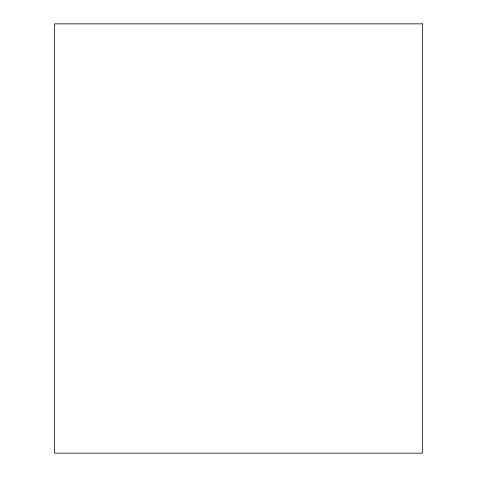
<?xml version="1.0" encoding="UTF-8"?>
<svg xmlns="http://www.w3.org/2000/svg" width="477" height="477" viewBox="0 0 477 477"><rect width="100%" height="100%" fill="white"/><g stroke="black" fill="none" stroke-linecap="round" stroke-linejoin="round"><path stroke-width="0.72" d="M422.485 23.85L54.515 23.85L54.515 453.15L422.485 453.15L422.485 23.85"/></g></svg>
